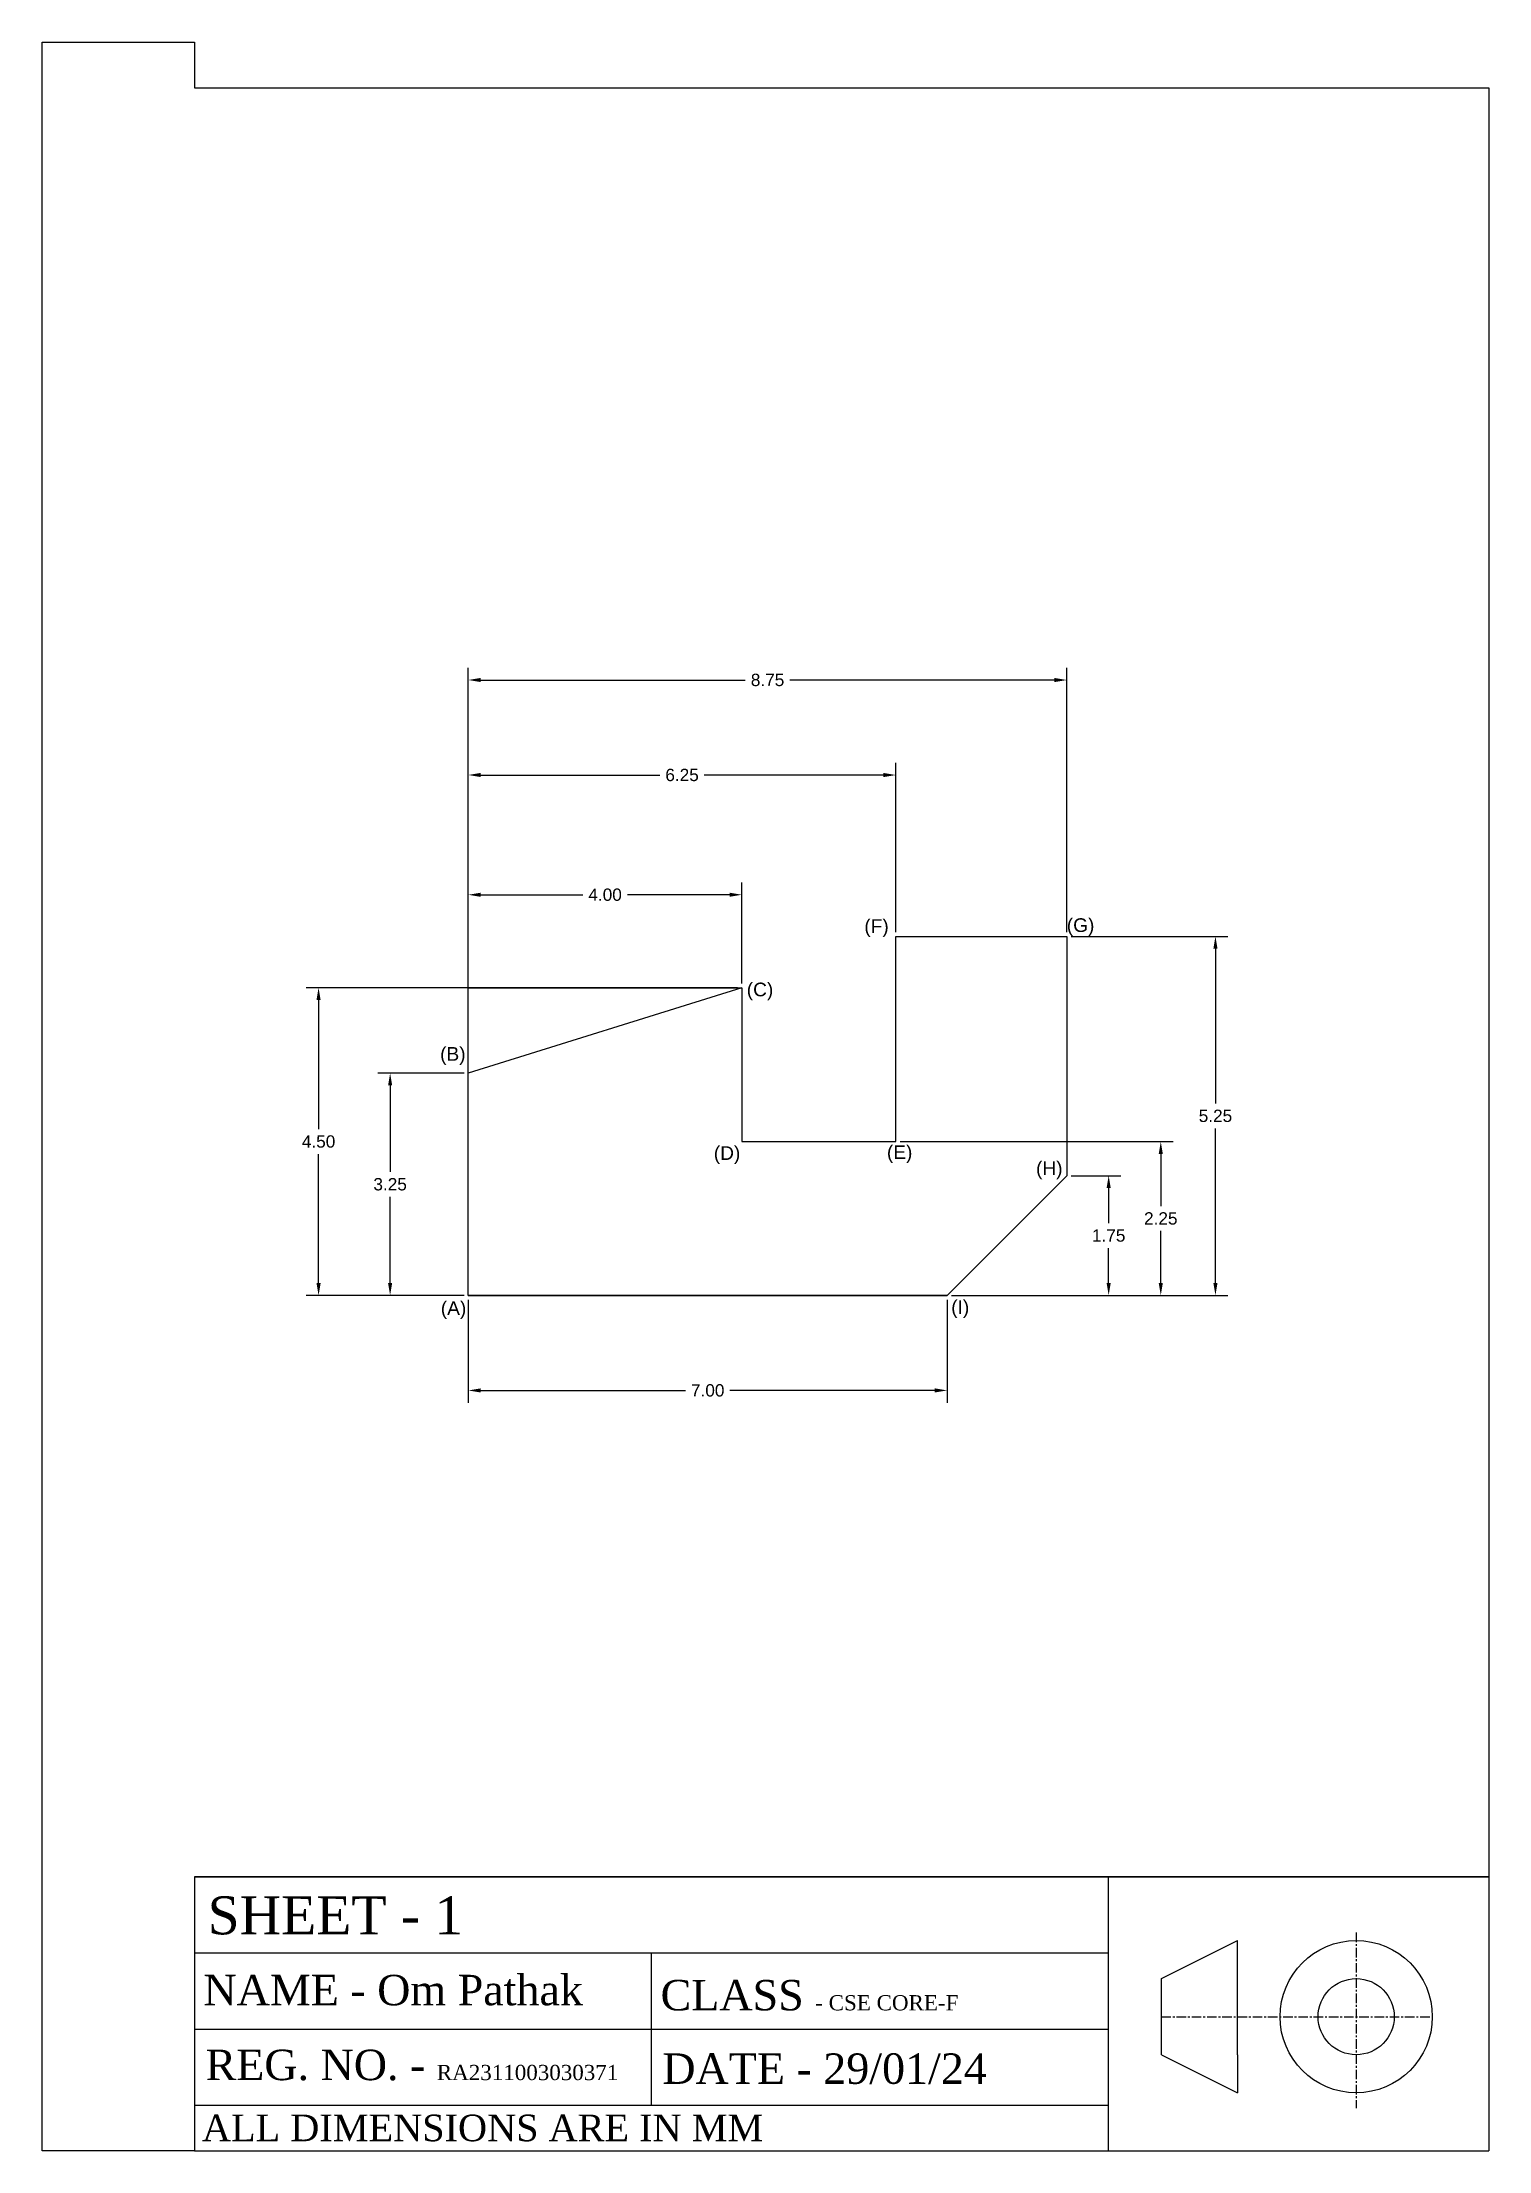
# Paper-space layout 'Layout3-SRM IST VG A4' of a CAD drawing. Header units: millimetres. Extents: x 10 to 200, y 10 to 287.
# The model-space entities are those that its viewports show. They can reach past a viewport. Long polylines and large blocks are cut down to what shows.
import ezdxf

# ---------------------------------------------------------------- set-up
doc = ezdxf.new("R2010")
doc.units = ezdxf.units.MM
doc.header["$MEASUREMENT"] = 0
doc.linetypes.add('CENTER', pattern=[2, 1.25, -0.25, 0.25, -0.25])
doc.layers.add('Viewport', color=7, linetype='Continuous')
doc.styles.get("Standard").update_dxf_attribs({"font": 'arial.ttf'})
doc.dimstyles.get("Standard").update_dxf_attribs({"dimtxt": 0.18, "dimasz": 0.18, "dimexe": 0.18, "dimexo": 0.0625, "dimgap": 0.09, "dimtad": 0, "dimtih": 1, "dimtoh": 1, "dimzin": 0, "dimdsep": 46, "dimtxsty": 'Standard', "dimcen": 0.09, "dimclre": 1, "dimadec": 0, "dimazin": 0, "dimtfac": 1, "dimtofl": 0, "dimtmove": 0, "dimatfit": 3, "dimfxl": 1, "dimtolj": 1, "dimtzin": 0, "dimarcsym": 0})

# ---------------------------------------------------------------- blocks, each defined once
blk = doc.blocks.new('*D1')
at = {"color": 1, "lineweight": -2, "transparency": 16777216}
for p, q in [((5, 4.938), (5, 3.431)), ((12, 4.938), (12, 3.431))]:
    blk.add_line(p, q, dxfattribs=at)
at = {"color": 0, "lineweight": -2, "transparency": 16777216}
for p, q in [((5.18, 3.611), (8.177, 3.611)), ((11.82, 3.611), (8.823, 3.611))]:
    blk.add_line(p, q, dxfattribs=at)
at = {"color": 0, "transparency": 16777216}
for points in [[(5.18, 3.641), (5.18, 3.581), (5, 3.611)], [(11.82, 3.641), (11.82, 3.581), (12, 3.611)]]:
    blk.add_solid(points, dxfattribs=at)
at = {"layer": 'Defpoints', "color": 0, "transparency": 16777216}
for p in [(5, 5), (12, 5), (12, 3.611)]:
    blk.add_point(p, dxfattribs=at)
at = {"color": 0, "transparency": 16777216, "insert": (8.5, 3.611), "char_height": 0.18, "attachment_point": 5}
blk.add_mtext('\\A1;7.00', dxfattribs=at)
blk = doc.blocks.new('*D2')
at = {"color": 1, "lineweight": -2, "transparency": 16777216}
for p, q in [((4.938, 8.25), (3.677, 8.25)), ((4.938, 5), (3.677, 5))]:
    blk.add_line(p, q, dxfattribs=at)
at = {"color": 0, "lineweight": -2, "transparency": 16777216}
for p, q in [((3.857, 8.07), (3.857, 6.807)), ((3.857, 5.18), (3.857, 6.443))]:
    blk.add_line(p, q, dxfattribs=at)
at = {"color": 0, "transparency": 16777216}
for points in [[(3.827, 8.07), (3.887, 8.07), (3.857, 8.25)], [(3.827, 5.18), (3.887, 5.18), (3.857, 5)]]:
    blk.add_solid(points, dxfattribs=at)
at = {"layer": 'Defpoints', "color": 0, "transparency": 16777216}
for p in [(5, 8.25), (3.857, 5), (5, 5)]:
    blk.add_point(p, dxfattribs=at)
at = {"color": 0, "transparency": 16777216, "insert": (3.857, 6.625), "char_height": 0.18, "attachment_point": 5}
blk.add_mtext('\\A1;3.25', dxfattribs=at)
blk = doc.blocks.new('*D3')
at = {"color": 1, "lineweight": -2, "transparency": 16777216}
for p, q in [((8.938, 9.5), (2.631, 9.5)), ((4.938, 5), (2.631, 5))]:
    blk.add_line(p, q, dxfattribs=at)
at = {"color": 0, "lineweight": -2, "transparency": 16777216}
for p, q in [((2.811, 9.32), (2.811, 7.432)), ((2.811, 5.18), (2.811, 7.068))]:
    blk.add_line(p, q, dxfattribs=at)
at = {"color": 0, "transparency": 16777216}
for points in [[(2.781, 9.32), (2.841, 9.32), (2.811, 9.5)], [(2.781, 5.18), (2.841, 5.18), (2.811, 5)]]:
    blk.add_solid(points, dxfattribs=at)
at = {"layer": 'Defpoints', "color": 0, "transparency": 16777216}
for p in [(9, 9.5), (2.811, 5), (5, 5)]:
    blk.add_point(p, dxfattribs=at)
at = {"color": 0, "transparency": 16777216, "insert": (2.811, 7.25), "char_height": 0.18, "attachment_point": 5}
blk.add_mtext('\\A1;4.50', dxfattribs=at)
blk = doc.blocks.new('*D4')
at = {"color": 1, "lineweight": -2, "transparency": 16777216}
for p, q in [((5, 8.312), (5, 11.039)), ((9, 9.562), (9, 11.039))]:
    blk.add_line(p, q, dxfattribs=at)
at = {"color": 0, "lineweight": -2, "transparency": 16777216}
for p, q in [((5.18, 10.859), (6.673, 10.859)), ((8.82, 10.859), (7.327, 10.859))]:
    blk.add_line(p, q, dxfattribs=at)
at = {"color": 0, "transparency": 16777216}
for points in [[(5.18, 10.889), (5.18, 10.829), (5, 10.859)], [(8.82, 10.889), (8.82, 10.829), (9, 10.859)]]:
    blk.add_solid(points, dxfattribs=at)
at = {"layer": 'Defpoints', "color": 0, "transparency": 16777216}
for p in [(9, 10.859), (9, 9.5), (5, 8.25)]:
    blk.add_point(p, dxfattribs=at)
at = {"color": 0, "transparency": 16777216, "insert": (7, 10.859), "char_height": 0.18, "attachment_point": 5}
blk.add_mtext('\\A1;4.00', dxfattribs=at)
blk = doc.blocks.new('*D5')
at = {"color": 1, "lineweight": -2, "transparency": 16777216}
for p, q in [((5, 10.922), (5, 14.179)), ((13.75, 10.312), (13.75, 14.179))]:
    blk.add_line(p, q, dxfattribs=at)
at = {"color": 0, "lineweight": -2, "transparency": 16777216}
for p, q in [((5.18, 13.999), (9.05, 13.999)), ((13.57, 13.999), (9.7, 13.999))]:
    blk.add_line(p, q, dxfattribs=at)
at = {"color": 0, "transparency": 16777216}
for points in [[(5.18, 14.029), (5.18, 13.969), (5, 13.999)], [(13.57, 14.029), (13.57, 13.969), (13.75, 13.999)]]:
    blk.add_solid(points, dxfattribs=at)
at = {"layer": 'Defpoints', "color": 0, "transparency": 16777216}
for p in [(13.75, 13.999), (5, 10.859), (13.75, 10.25)]:
    blk.add_point(p, dxfattribs=at)
at = {"color": 0, "transparency": 16777216, "insert": (9.375, 13.999), "char_height": 0.18, "attachment_point": 5}
blk.add_mtext('\\A1;8.75', dxfattribs=at)
blk = doc.blocks.new('*D6')
at = {"color": 1, "lineweight": -2, "transparency": 16777216}
for p, q in [((5, 10.922), (5, 12.79)), ((11.25, 10.312), (11.25, 12.79))]:
    blk.add_line(p, q, dxfattribs=at)
at = {"color": 0, "lineweight": -2, "transparency": 16777216}
for p, q in [((5.18, 12.61), (7.8, 12.61)), ((11.07, 12.61), (8.45, 12.61))]:
    blk.add_line(p, q, dxfattribs=at)
at = {"color": 0, "transparency": 16777216}
for points in [[(5.18, 12.64), (5.18, 12.58), (5, 12.61)], [(11.07, 12.64), (11.07, 12.58), (11.25, 12.61)]]:
    blk.add_solid(points, dxfattribs=at)
at = {"layer": 'Defpoints', "color": 0, "transparency": 16777216}
for p in [(11.25, 12.61), (5, 10.859), (11.25, 10.25)]:
    blk.add_point(p, dxfattribs=at)
at = {"color": 0, "transparency": 16777216, "insert": (8.125, 12.61), "char_height": 0.18, "attachment_point": 5}
blk.add_mtext('\\A1;6.25', dxfattribs=at)
blk = doc.blocks.new('*D7')
at = {"color": 1, "lineweight": -2, "transparency": 16777216}
for p, q in [((13.813, 10.25), (16.103, 10.25)), ((12.063, 5), (16.103, 5))]:
    blk.add_line(p, q, dxfattribs=at)
at = {"color": 0, "lineweight": -2, "transparency": 16777216}
for p, q in [((15.923, 10.07), (15.923, 7.807)), ((15.923, 5.18), (15.923, 7.443))]:
    blk.add_line(p, q, dxfattribs=at)
at = {"color": 0, "transparency": 16777216}
for points in [[(15.893, 10.07), (15.953, 10.07), (15.923, 10.25)], [(15.893, 5.18), (15.953, 5.18), (15.923, 5)]]:
    blk.add_solid(points, dxfattribs=at)
at = {"layer": 'Defpoints', "color": 0, "transparency": 16777216}
for p in [(13.75, 10.25), (12, 5), (15.923, 5)]:
    blk.add_point(p, dxfattribs=at)
at = {"color": 0, "transparency": 16777216, "insert": (15.923, 7.625), "char_height": 0.18, "attachment_point": 5}
blk.add_mtext('\\A1;5.25', dxfattribs=at)
blk = doc.blocks.new('*D8')
at = {"color": 1, "lineweight": -2, "transparency": 16777216}
for p, q in [((11.312, 7.25), (15.304, 7.25)), ((12.063, 5), (15.304, 5))]:
    blk.add_line(p, q, dxfattribs=at)
at = {"color": 0, "lineweight": -2, "transparency": 16777216}
for p, q in [((15.124, 7.07), (15.124, 6.307)), ((15.124, 5.18), (15.124, 5.943))]:
    blk.add_line(p, q, dxfattribs=at)
at = {"color": 0, "transparency": 16777216}
for points in [[(15.094, 7.07), (15.154, 7.07), (15.124, 7.25)], [(15.094, 5.18), (15.154, 5.18), (15.124, 5)]]:
    blk.add_solid(points, dxfattribs=at)
at = {"layer": 'Defpoints', "color": 0, "transparency": 16777216}
for p in [(11.25, 7.25), (12, 5), (15.124, 5)]:
    blk.add_point(p, dxfattribs=at)
at = {"color": 0, "transparency": 16777216, "insert": (15.124, 6.125), "char_height": 0.18, "attachment_point": 5}
blk.add_mtext('\\A1;2.25', dxfattribs=at)
blk = doc.blocks.new('*D9')
at = {"color": 1, "lineweight": -2, "transparency": 16777216}
for p, q in [((13.813, 6.75), (14.542, 6.75)), ((13.813, 5), (14.542, 5))]:
    blk.add_line(p, q, dxfattribs=at)
at = {"color": 0, "lineweight": -2, "transparency": 16777216}
for p, q in [((14.362, 6.57), (14.362, 6.057)), ((14.362, 5.18), (14.362, 5.693))]:
    blk.add_line(p, q, dxfattribs=at)
at = {"color": 0, "transparency": 16777216}
for points in [[(14.332, 6.57), (14.392, 6.57), (14.362, 6.75)], [(14.332, 5.18), (14.392, 5.18), (14.362, 5)]]:
    blk.add_solid(points, dxfattribs=at)
at = {"layer": 'Defpoints', "color": 0, "transparency": 16777216}
for p in [(13.75, 6.75), (13.75, 5), (14.362, 5)]:
    blk.add_point(p, dxfattribs=at)
at = {"color": 0, "transparency": 16777216, "insert": (14.362, 5.875), "char_height": 0.18, "attachment_point": 5}
blk.add_mtext('\\A1;1.75', dxfattribs=at)

msp = doc.modelspace()

# ---------------------------------------------------------------- linework, layer by layer
for p, q in [((11.25, 7.25), (11.25, 10.25)), ((11.25, 10.25), (13.75, 10.25)), ((13.75, 10.25), (13.75, 6.75)), ((9, 9.5), (5, 8.25)), ((5, 5), (5, 9.5)), ((9, 9.5), (9, 7.25)), ((5, 5), (5, 8.25)), ((9, 7.25), (11.25, 7.25)), ((13.75, 6.75), (12, 5)), ((5, 5), (12, 5)), ((12, 5), (5, 5)), ((5, 5), (9, 5))]:
    msp.add_line(p, q)
at = {"color": 1}
msp.add_line((5, 9.5), (9, 9.5), dxfattribs=at)

# ---------------------------------------------------------------- texts
at = {"char_height": 0.2, "attachment_point": 1}
for s, width, insert in [('(F)', 0.74396, (10.79, 10.501)), ('(G)', 1.1914, (13.75, 10.515)), ('(C)', 0.731, (9.071, 9.574)), ('(B)', 1.19239, (4.588, 8.632)), ('(D)', 1.21488, (8.589, 7.182)), ('(E)', 0.77703, (11.12, 7.195)), ('(H)', 0.96933, (13.3, 6.96)), ('(I)', 1.33079, (12.06, 4.93)), ('(A)', 0.75298, (4.598, 4.915))]:
    msp.add_mtext_dynamic_manual_height_columns(s, width=width, gutter_width=1, heights=[0], dxfattribs=dict(at, insert=insert))

# ---------------------------------------------------------------- dimensions: what is measured, and where the dimension line sits
for base, p1, p2, picture, middle in [((13.75, 13.999), (5, 10.859), (13.75, 10.25), '*D5', (9.375, 13.999)), ((11.25, 12.61), (5, 10.859), (11.25, 10.25), '*D6', (8.125, 12.61)), ((9, 10.859), (5, 8.25), (9, 9.5), '*D4', (7, 10.859)), ((12, 3.611), (5, 5), (12, 5), '*D1', (8.5, 3.611))]:
    dim = msp.add_linear_dim(base=base, p1=p1, p2=p2, dimstyle='Standard')
    dim.commit()
    dim.dimension.update_dxf_attribs({"geometry": picture, "text_midpoint": middle})
for base, p1, p2, picture, middle in [((15.923, 5), (13.75, 10.25), (12, 5), '*D7', (15.923, 7.625)), ((2.811, 5), (9, 9.5), (5, 5), '*D3', (2.811, 7.25)), ((3.857, 5), (5, 8.25), (5, 5), '*D2', (3.857, 6.625)), ((15.124, 5), (11.25, 7.25), (12, 5), '*D8', (15.124, 6.125)), ((14.362, 5), (13.75, 6.75), (13.75, 5), '*D9', (14.362, 5.875))]:
    dim = msp.add_linear_dim(base=base, p1=p1, p2=p2, angle=90, dimstyle='Standard')
    dim.commit()
    dim.dimension.update_dxf_attribs({"geometry": picture, "text_midpoint": middle})

psp = doc.layouts.new('Layout3-SRM IST VG A4')

# ---------------------------------------------------------------- linework, layer by layer
for p, q in [((30, 46), (200, 46)), ((150, 46), (150, 10)), ((200, 46), (200, 10)), ((156.99, 32.62), (166.99, 37.62)), ((166.99, 32.62), (166.99, 37.62)), ((30, 36), (150, 36)), ((90, 36), (90, 16)), ((156.99, 22.62), (156.99, 32.62)), ((166.99, 22.62), (166.99, 32.62)), ((30, 26), (150, 26)), ((156.99, 22.62), (166.99, 17.62)), ((166.99, 22.62), (166.99, 17.62)), ((30, 16), (150, 16)), ((30, 10), (200, 10))]:
    psp.add_line(p, q)
at = {"linetype": 'CENTER'}
for p, q in [((182.58, 38.66), (182.58, 15.61)), ((156.99, 27.62), (192.46, 27.62))]:
    psp.add_line(p, q, dxfattribs=at)
for radius in [10, 5]:
    psp.add_circle((182.58, 27.62), radius)
at = {"layer": 'Viewport'}
psp.add_lwpolyline([(10, 287), (30, 287), (30, 281), (200, 281), (200, 46), (30, 46), (30, 10), (10, 10)], close=True, dxfattribs=at)

# ---------------------------------------------------------------- texts
at = {"attachment_point": 1}
for s, insert, char_height, width in [('{\\fTimes New Roman|b0|i0|c0|p18;SHEET - 1}', (31.73, 43.44), 5, 120), ('{\\fTimes New Roman|b0|i0|c0|p18;NAME - Om Pathak^I}', (31.18, 33.12), 4, 56.286), ('\\pxt5;{\\fTimes New Roman|b0|i0|c0|p18;CLASS \\H0.5x;- CSE CORE-F}', (91.22, 32.45), 4, 56.286), ('{\\fTimes New Roman|b0|i0|c0|p18;REG. NO. - \\H0.5x;RA2311003030371}', (31.46, 23.29), 4, 56.286), ('{\\fTimes New Roman|b0|i0|c0|p18;DATE - 29/01/24}', (91.45, 22.8), 4, 56.286), ('{\\fTimes New Roman|b0|i0|c0|p18;ALL DIMENSIONS ARE IN MM}', (30.99, 14.76), 3.5, 120)]:
    psp.add_mtext(s, dxfattribs=dict(at, insert=insert, char_height=char_height, width=width))

# ---------------------------------------------------------------- viewports
at = {"layer": 'Viewport'}
vp = psp.add_viewport(center=(105, 148.5), size=(190, 277), view_center_point=(9.345, 7.909), view_height=30.8338, dxfattribs=at)
vp.dxf.flags = 0x10000  # cut along an outline
vp.dxf.clipping_boundary_handle = psp.add_lwpolyline([(10, 287), (30, 287), (30, 281), (200, 281), (200, 46), (30, 46), (30, 10), (10, 10)], format="xyb", close=True, dxfattribs={"invisible": 1}).dxf.handle

doc.saveas('drawing.dxf')
